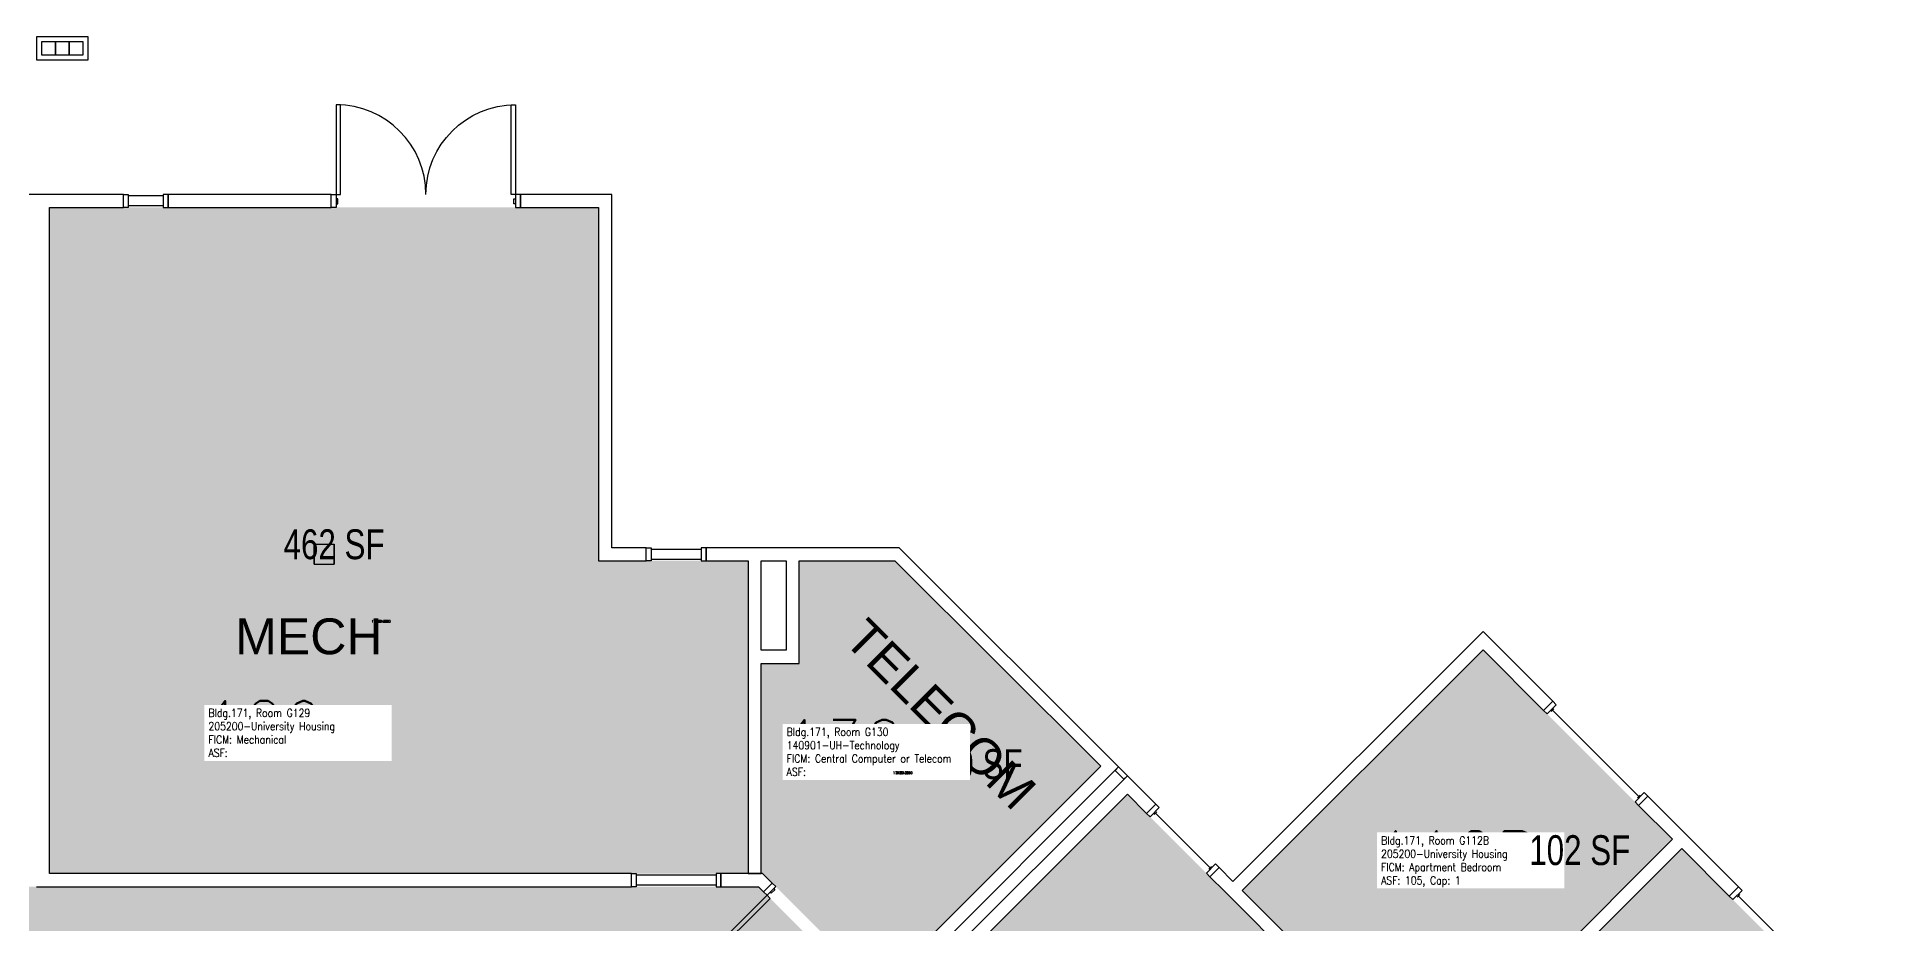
# Model space of a CAD drawing. Header units: inches. Extents: x 1063 to 4030, y -1482 to 1669.
# Drawn here: x 2032 to 2768, y 1312 to 1669 of the extents above; entities that cross this region are included whole.
import ezdxf
from ezdxf.enums import TextEntityAlignment as Align

# ---------------------------------------------------------------- set-up
doc = ezdxf.new("R2010")
doc.units = ezdxf.units.IN
doc.header["$LTSCALE"] = 192
doc.header["$MEASUREMENT"] = 0
for name, color, linetype in [('A-AREA-IDEN', 1, 'Continuous'), ('A-DOOR', 2, 'Continuous'), ('A-GLAZ', 1, 'Continuous'), ('A-IDEN-RNUM', 7, 'Continuous'), ('A-IDEN-SNUM', 4, 'Continuous'), ('A-IDEN-VNUM', 4, 'Continuous'), ('A-WALL', 5, 'Continuous'), ('AREA-TEXT', 3, 'Continuous'), ('Rooms-Category-Color', 7, 'Continuous'), ('Rooms-College-Color', 7, 'Continuous'), ('Rooms-Department-Color', 7, 'Continuous'), ('Rooms-Division-Color', 7, 'Continuous'), ('Rooms-Information', 7, 'Continuous')]:
    doc.layers.add(name, color=color, linetype=linetype)
doc.styles.add('AREA', font='arial.ttf', dxfattribs={"width": 0.75, "height": 12})
doc.styles.add('ROOMSNUMBER', font='txt.shx', dxfattribs={"height": 0.03})
doc.styles.add('ROOMVNUMBER', font='simplex.shx', dxfattribs={"width": 0.85})
doc.styles.get("Standard").update_dxf_attribs({"font": 'arial.ttf'})

msp = doc.modelspace()

# ---------------------------------------------------------------- hatches: boundary and pattern name
at = {"layer": 'Rooms-Category-Color', "true_color": 0xadadad}
for points in [[(2036.86, 1600.13), (2036.86, 1332.38), (2317.36, 1332.38), (2317.36, 1458.13), (2257.36, 1458.13), (2257.36, 1600.13)], [(2373.33, 1275.37), (2369.79, 1278.9), (2351.87, 1296.82), (2321.57, 1327.13), (2031.61, 1327.13), (1782.24, 1327.13), (1782.24, 1323.13), (1778.24, 1323.13), (1778.24, 1324.63), (1738.24, 1324.63), (1738.24, 1319.63), (1732.24, 1319.63), (1732.24, 1243.02), (1763.74, 1242.96), (1778.24, 1243.13), (1778.24, 1247.13), (1782.24, 1247.13), (1782.24, 1245.63), (1822.24, 1245.63), (1822.24, 1250.63), (1828.24, 1250.63), (1828.24, 1222.38), (1897.49, 1222.38), (1897.49, 1243.13), (2320.71, 1243.13), (2327.36, 1236.48), (2330.9, 1232.94)]]:
    msp.add_hatch(color=253, dxfattribs=at).paths.add_polyline_path(points)
at = {"layer": 'Rooms-Category-Color', "true_color": 0xe3c5e1}
msp.add_hatch(color=254, dxfattribs=at).paths.add_polyline_path([(2337.86, 1458.13), (2376.36, 1458.13), (2458.97, 1375.51), (2369.52, 1286.06), (2323.21, 1332.38), (2322.61, 1332.38), (2322.61, 1416.88), (2337.86, 1416.88)])
at = {"layer": 'Rooms-Category-Color', "true_color": 0x728ef3}
for points in [[(2688.62, 1346.16), (2612.51, 1422.26), (2515.82, 1325.56), (2591.94, 1249.46), (2688.31, 1345.84)], [(2380.77, 1275.35), (2469.68, 1364.28), (2553.65, 1280.31), (2464.73, 1191.39)], [(2692.33, 1342.44), (2768.43, 1266.34), (2671.75, 1169.64), (2595.63, 1245.75), (2692.03, 1342.12)]]:
    msp.add_hatch(color=171, dxfattribs=at).paths.add_polyline_path(points)
at = {"layer": 'Rooms-College-Color', "true_color": 0xadadad}
for points in [[(2036.86, 1600.13), (2036.86, 1332.38), (2317.36, 1332.38), (2317.36, 1458.13), (2257.36, 1458.13), (2257.36, 1600.13)], [(2337.86, 1458.13), (2376.36, 1458.13), (2458.97, 1375.51), (2369.52, 1286.06), (2323.21, 1332.38), (2322.61, 1332.38), (2322.61, 1416.88), (2337.86, 1416.88)], [(2688.62, 1346.16), (2612.51, 1422.26), (2515.82, 1325.56), (2591.94, 1249.46), (2688.31, 1345.84)], [(2380.77, 1275.35), (2469.68, 1364.28), (2553.65, 1280.31), (2464.73, 1191.39)], [(2692.33, 1342.44), (2768.43, 1266.34), (2671.75, 1169.64), (2595.63, 1245.75), (2692.03, 1342.12)], [(2373.33, 1275.37), (2369.79, 1278.9), (2351.87, 1296.82), (2321.57, 1327.13), (2031.61, 1327.13), (1782.24, 1327.13), (1782.24, 1323.13), (1778.24, 1323.13), (1778.24, 1324.63), (1738.24, 1324.63), (1738.24, 1319.63), (1732.24, 1319.63), (1732.24, 1243.02), (1763.74, 1242.96), (1778.24, 1243.13), (1778.24, 1247.13), (1782.24, 1247.13), (1782.24, 1245.63), (1822.24, 1245.63), (1822.24, 1250.63), (1828.24, 1250.63), (1828.24, 1222.38), (1897.49, 1222.38), (1897.49, 1243.13), (2320.71, 1243.13), (2327.36, 1236.48), (2330.9, 1232.94)]]:
    msp.add_hatch(color=253, dxfattribs=at).paths.add_polyline_path(points)
at = {"layer": 'Rooms-Department-Color', "true_color": 0xacacac}
for points in [[(2036.86, 1600.13), (2036.86, 1332.38), (2317.36, 1332.38), (2317.36, 1458.13), (2257.36, 1458.13), (2257.36, 1600.13)], [(2373.33, 1275.37), (2369.79, 1278.9), (2351.87, 1296.82), (2321.57, 1327.13), (2031.61, 1327.13), (1782.24, 1327.13), (1782.24, 1323.13), (1778.24, 1323.13), (1778.24, 1324.63), (1738.24, 1324.63), (1738.24, 1319.63), (1732.24, 1319.63), (1732.24, 1243.02), (1763.74, 1242.96), (1778.24, 1243.13), (1778.24, 1247.13), (1782.24, 1247.13), (1782.24, 1245.63), (1822.24, 1245.63), (1822.24, 1250.63), (1828.24, 1250.63), (1828.24, 1222.38), (1897.49, 1222.38), (1897.49, 1243.13), (2320.71, 1243.13), (2327.36, 1236.48), (2330.9, 1232.94)]]:
    msp.add_hatch(color=253, dxfattribs=at).paths.add_polyline_path(points)
at = {"layer": 'Rooms-Department-Color', "true_color": 0x604aed}
for points in [[(2337.86, 1458.13), (2376.36, 1458.13), (2458.97, 1375.51), (2369.52, 1286.06), (2323.21, 1332.38), (2322.61, 1332.38), (2322.61, 1416.88), (2337.86, 1416.88)], [(2688.62, 1346.16), (2612.51, 1422.26), (2515.82, 1325.56), (2591.94, 1249.46), (2688.31, 1345.84)], [(2380.77, 1275.35), (2469.68, 1364.28), (2553.65, 1280.31), (2464.73, 1191.39)], [(2692.33, 1342.44), (2768.43, 1266.34), (2671.75, 1169.64), (2595.63, 1245.75), (2692.03, 1342.12)]]:
    msp.add_hatch(color=173, dxfattribs=at).paths.add_polyline_path(points)
at = {"layer": 'Rooms-Division-Color', "true_color": 0xadadad}
for points in [[(2036.86, 1600.13), (2036.86, 1332.38), (2317.36, 1332.38), (2317.36, 1458.13), (2257.36, 1458.13), (2257.36, 1600.13)], [(2373.33, 1275.37), (2369.79, 1278.9), (2351.87, 1296.82), (2321.57, 1327.13), (2031.61, 1327.13), (1782.24, 1327.13), (1782.24, 1323.13), (1778.24, 1323.13), (1778.24, 1324.63), (1738.24, 1324.63), (1738.24, 1319.63), (1732.24, 1319.63), (1732.24, 1243.02), (1763.74, 1242.96), (1778.24, 1243.13), (1778.24, 1247.13), (1782.24, 1247.13), (1782.24, 1245.63), (1822.24, 1245.63), (1822.24, 1250.63), (1828.24, 1250.63), (1828.24, 1222.38), (1897.49, 1222.38), (1897.49, 1243.13), (2320.71, 1243.13), (2327.36, 1236.48), (2330.9, 1232.94)]]:
    msp.add_hatch(color=253, dxfattribs=at).paths.add_polyline_path(points)
at = {"layer": 'Rooms-Division-Color', "true_color": 0x604aed}
for points in [[(2337.86, 1458.13), (2376.36, 1458.13), (2458.97, 1375.51), (2369.52, 1286.06), (2323.21, 1332.38), (2322.61, 1332.38), (2322.61, 1416.88), (2337.86, 1416.88)], [(2688.62, 1346.16), (2612.51, 1422.26), (2515.82, 1325.56), (2591.94, 1249.46), (2688.31, 1345.84)], [(2380.77, 1275.35), (2469.68, 1364.28), (2553.65, 1280.31), (2464.73, 1191.39)], [(2692.33, 1342.44), (2768.43, 1266.34), (2671.75, 1169.64), (2595.63, 1245.75), (2692.03, 1342.12)]]:
    msp.add_hatch(color=173, dxfattribs=at).paths.add_polyline_path(points)

# ---------------------------------------------------------------- linework, layer by layer
at = {"layer": 'A-DOOR'}
for p, q in [((2153.74, 1641.38), (2151.99, 1641.38)), ((2151.99, 1641.38), (2151.99, 1605.38)), ((2153.74, 1605.38), (2153.74, 1641.38)), ((2222.24, 1605.38), (2222.24, 1641.38)), ((2222.24, 1641.38), (2223.99, 1641.38)), ((2223.99, 1641.38), (2223.99, 1605.38)), ((2149.99, 1600.13), (2149.99, 1605.38)), ((2149.99, 1605.38), (2151.99, 1605.38)), ((2151.99, 1600.13), (2149.99, 1600.13)), ((2151.99, 1605.38), (2153.74, 1605.38)), ((2151.99, 1605.38), (2151.99, 1600.13)), ((2152.61, 1603.63), (2151.99, 1603.63)), ((2151.99, 1603.63), (2151.99, 1601.63)), ((2151.99, 1601.63), (2152.61, 1601.63)), ((2152.61, 1601.63), (2152.61, 1603.63)), ((2223.99, 1605.38), (2222.24, 1605.38)), ((2223.36, 1601.63), (2223.36, 1603.63)), ((2223.36, 1603.63), (2223.99, 1603.63)), ((2223.99, 1601.63), (2223.36, 1601.63)), ((2225.99, 1605.38), (2223.99, 1605.38)), ((2223.99, 1605.38), (2223.99, 1600.13)), ((2223.99, 1603.63), (2223.99, 1601.63)), ((2223.99, 1600.13), (2225.99, 1600.13)), ((2225.99, 1600.13), (2225.99, 1605.38)), ((2466.13, 1375.25), (2464.72, 1373.83)), ((2464.72, 1373.83), (2468.25, 1370.3)), ((2469.67, 1371.71), (2466.13, 1375.25)), ((2466.13, 1375.25), (2466.13, 1375.25)), ((2468.25, 1370.3), (2469.67, 1371.71)), ((2327.03, 1328.55), (2323.59, 1325.1)), ((2325, 1323.69), (2328.45, 1327.14)), ((2326.24, 1324.93), (2327.65, 1326.34)), ((2328.45, 1327.14), (2327.03, 1328.55)), ((2327.65, 1326.34), (2328.1, 1325.9)), ((2299.55, 1298.23), (2325, 1323.69)), ((2326.24, 1322.45), (2300.78, 1297)), ((2323.59, 1325.1), (2325, 1323.69)), ((2325, 1323.69), (2326.24, 1322.45)), ((2326.68, 1324.49), (2326.24, 1324.93)), ((2328.1, 1325.9), (2326.68, 1324.49))]:
    msp.add_line(p, q, dxfattribs=at)
msp.add_arc((2151.99, 1605.38), 36, 0, 90, dxfattribs=at)
at = {"layer": 'A-DOOR', "extrusion": (0, 0, -1)}
msp.add_arc((-2223.99, 1605.38), 36, 0, 90, dxfattribs=at)
at = {"layer": 'A-GLAZ'}
for p, q in [((2066.49, 1600.13), (2066.49, 1605.38)), ((2066.49, 1605.38), (2068.49, 1605.38)), ((2068.49, 1600.13), (2066.49, 1600.13)), ((2068.49, 1605.38), (2068.49, 1600.13)), ((2082.49, 1604.75), (2068.49, 1604.75)), ((2082.49, 1600.75), (2068.49, 1600.75)), ((2084.49, 1605.38), (2082.49, 1605.38)), ((2082.49, 1605.38), (2082.49, 1600.13)), ((2082.49, 1600.13), (2084.49, 1600.13)), ((2084.49, 1600.13), (2084.49, 1605.38)), ((2276.49, 1458.13), (2276.49, 1463.38)), ((2276.49, 1463.38), (2278.49, 1463.38)), ((2278.49, 1463.38), (2278.49, 1458.13)), ((2278.49, 1462.75), (2298.49, 1462.75)), ((2278.49, 1458.75), (2298.49, 1458.75)), ((2300.49, 1463.38), (2298.49, 1463.38)), ((2298.49, 1463.38), (2298.49, 1458.13)), ((2300.49, 1458.13), (2300.49, 1463.38)), ((2278.49, 1458.13), (2276.49, 1458.13)), ((2298.49, 1458.13), (2300.49, 1458.13)), ((2639.89, 1397.54), (2640.95, 1398.6)), ((2675.06, 1363.42), (2640.42, 1398.07)), ((2674.53, 1362.89), (2675.6, 1363.95)), ((2480.46, 1356.15), (2481.52, 1357.21)), ((2502.91, 1334.76), (2480.99, 1356.68)), ((2502.38, 1334.23), (2503.44, 1335.29)), ((2270.49, 1327.13), (2270.49, 1332.38)), ((2270.49, 1332.38), (2272.49, 1332.38)), ((2272.49, 1327.13), (2270.49, 1327.13)), ((2272.49, 1332.38), (2272.49, 1327.13)), ((2304.49, 1331.75), (2272.49, 1331.75)), ((2304.49, 1327.75), (2272.49, 1327.75)), ((2306.49, 1332.38), (2304.49, 1332.38)), ((2304.49, 1332.38), (2304.49, 1327.13)), ((2304.49, 1327.13), (2306.49, 1327.13)), ((2306.49, 1327.13), (2306.49, 1332.38)), ((2714.5, 1322.92), (2715.57, 1323.98)), ((2749.68, 1288.8), (2715.03, 1323.45))]:
    msp.add_line(p, q, dxfattribs=at)
for points in [[(2641.92, 1400.28), (2640.51, 1401.69), (2636.79, 1397.98), (2638.21, 1396.57)], [(2677.27, 1364.92), (2678.69, 1363.51), (2674.98, 1359.8), (2673.56, 1361.21)], [(2482.49, 1358.89), (2481.08, 1360.3), (2477.36, 1356.59), (2478.78, 1355.18)], [(2505.12, 1336.26), (2506.53, 1334.85), (2502.82, 1331.13), (2501.4, 1332.55)], [(2716.54, 1325.66), (2715.12, 1327.07), (2711.41, 1323.36), (2712.83, 1321.95)]]:
    msp.add_lwpolyline(points, close=True, dxfattribs=at)
at = {"layer": 'A-WALL'}
for p, q in [((2031.77, 1668.75), (2052.27, 1668.75)), ((2031.77, 1659.25), (2031.77, 1668.75)), ((2033.77, 1666.75), (2039.27, 1666.75)), ((2033.77, 1661.25), (2033.77, 1666.75)), ((2039.27, 1666.75), (2044.77, 1666.75)), ((2039.27, 1661.25), (2039.27, 1666.75)), ((2039.27, 1666.75), (2039.27, 1661.25)), ((2044.77, 1666.75), (2044.77, 1661.25)), ((2044.77, 1666.75), (2050.27, 1666.75)), ((2044.77, 1661.25), (2044.77, 1666.75)), ((2050.27, 1666.75), (2050.27, 1661.25)), ((2052.27, 1668.75), (2052.27, 1659.25)), ((2052.27, 1659.25), (2031.77, 1659.25)), ((2039.27, 1661.25), (2033.77, 1661.25)), ((2044.77, 1661.25), (2039.27, 1661.25)), ((2050.27, 1661.25), (2044.77, 1661.25)), ((2038.36, 1605.38), (2023.02, 1605.38)), ((2036.86, 1600.13), (2038.36, 1600.13)), ((2036.86, 1332.38), (2036.86, 1600.13)), ((2066.49, 1605.38), (2038.36, 1605.38)), ((2038.36, 1600.13), (2066.49, 1600.13)), ((2066.49, 1600.13), (2066.49, 1605.38)), ((2149.99, 1605.38), (2084.49, 1605.38)), ((2084.49, 1605.38), (2084.49, 1600.13)), ((2084.49, 1600.13), (2149.99, 1600.13)), ((2149.99, 1600.13), (2149.99, 1605.38)), ((2262.61, 1605.38), (2225.99, 1605.38)), ((2225.99, 1605.38), (2225.99, 1600.13)), ((2225.99, 1600.13), (2257.36, 1600.13)), ((2257.36, 1600.13), (2257.36, 1458.13)), ((2262.61, 1463.38), (2262.61, 1605.38)), ((2143.11, 1464.75), (2143.11, 1456.75)), ((2143.11, 1456.75), (2143.11, 1464.75)), ((2143.11, 1464.75), (2151.11, 1464.75)), ((2151.11, 1456.75), (2151.11, 1464.75)), ((2151.11, 1464.75), (2151.11, 1456.75)), ((2276.49, 1463.38), (2262.61, 1463.38)), ((2276.49, 1458.13), (2276.49, 1463.38)), ((2378, 1463.38), (2300.49, 1463.38)), ((2300.49, 1463.38), (2300.49, 1458.13)), ((2466.13, 1375.25), (2378, 1463.38)), ((2143.11, 1456.75), (2151.11, 1456.75)), ((2257.36, 1458.13), (2276.49, 1458.13)), ((2300.49, 1458.13), (2317.36, 1458.13)), ((2317.36, 1458.13), (2317.36, 1332.38)), ((2322.61, 1458.13), (2332.61, 1458.13)), ((2322.61, 1422.13), (2322.61, 1458.13)), ((2332.61, 1458.13), (2332.61, 1422.13)), ((2337.86, 1458.13), (2376.36, 1458.13)), ((2337.86, 1416.88), (2337.86, 1458.13)), ((2376.36, 1458.13), (2458.97, 1375.51)), ((2612.5, 1429.69), (2512.1, 1329.28)), ((2640.51, 1401.69), (2612.5, 1429.69)), ((2332.61, 1422.13), (2322.61, 1422.13)), ((2515.81, 1325.57), (2612.5, 1422.27)), ((2612.5, 1422.27), (2636.79, 1397.98)), ((2322.61, 1332.38), (2322.61, 1416.88)), ((2322.61, 1416.88), (2337.86, 1416.88)), ((2636.79, 1397.98), (2640.51, 1401.69)), ((2458.97, 1375.51), (2369.52, 1286.06)), ((2369.79, 1278.9), (2466.13, 1375.25)), ((2469.67, 1371.71), (2373.33, 1275.37)), ((2481.08, 1360.3), (2469.67, 1371.71)), ((2380.75, 1275.37), (2469.67, 1364.29)), ((2469.67, 1364.29), (2477.36, 1356.59)), ((2678.69, 1363.51), (2674.98, 1359.8)), ((2715.12, 1327.07), (2678.69, 1363.51)), ((2477.36, 1356.59), (2481.08, 1360.3)), ((2674.98, 1359.8), (2688.61, 1346.17)), ((2688.61, 1346.17), (2591.91, 1249.47)), ((2595.62, 1245.76), (2692.32, 1342.45)), ((2692.32, 1342.45), (2711.41, 1323.36)), ((2506.53, 1334.85), (2502.82, 1331.13)), ((2512.1, 1329.28), (2506.53, 1334.85)), ((2031.61, 1327.13), (2270.49, 1327.13)), ((2270.49, 1332.38), (2036.86, 1332.38)), ((2270.49, 1327.13), (2270.49, 1332.38)), ((2323.21, 1332.38), (2306.49, 1332.38)), ((2306.49, 1332.38), (2306.49, 1327.13)), ((2306.49, 1327.13), (2321.57, 1327.13)), ((2317.36, 1332.38), (2322.61, 1332.38)), ((2321.57, 1327.13), (2323.59, 1325.1)), ((2327.03, 1328.55), (2323.21, 1332.38)), ((2323.59, 1325.1), (2327.03, 1328.55)), ((2502.82, 1331.13), (2508.82, 1325.13)), ((2711.41, 1323.36), (2715.12, 1327.07)), ((2508.82, 1325.13), (2553.64, 1280.32)), ((2562.48, 1278.9), (2515.81, 1325.57))]:
    msp.add_line(p, q, dxfattribs=at)

# ---------------------------------------------------------------- texts
at = {"layer": 'A-AREA-IDEN'}
msp.add_text('MECH', height=14.4, dxfattribs=at).set_placement((2140.98, 1420.55), align=Align.CENTER)
msp.add_text('TELECOM', height=14.4, rotation=315, dxfattribs=at).set_placement((2389.59, 1391.41), align=Align.CENTER)
at = {"layer": 'A-IDEN-RNUM', "style": 'ROOMSNUMBER', "width": 0.85}
for s, p in [('0129-00', (2169.98, 1433.8)), ('0130-00', (2379.49, 1372.89)), ('0112-B0', (2599.52, 1330.76))]:
    msp.add_text(s, height=1, dxfattribs=at).set_placement(p, align=Align.MIDDLE_CENTER)
at = {"layer": 'A-IDEN-SNUM', "style": 'ROOMSNUMBER', "width": 0.85}
for s, p in [('1710G12900', (2169.98, 1433.8)), ('1710G13000', (2379.49, 1372.89)), ('1710G112B0', (2599.52, 1330.76))]:
    msp.add_text(s, height=1, dxfattribs=at).set_placement(p, align=Align.MIDDLE_CENTER)
at = {"layer": 'A-IDEN-VNUM', "style": 'ROOMVNUMBER', "width": 0.85}
for s, p in [('129', (2122.98, 1390.55)), ('130', (2355.65, 1382.92)), ('112B', (2601.63, 1338.2))]:
    msp.add_text(s, height=22.5, dxfattribs=at).set_placement(p, align=Align.MIDDLE_CENTER)
at = {"layer": 'AREA-TEXT', "style": 'AREA', "width": 0.75}
for s, p in [('462 SF', (2151.11, 1464.75)), ('99 SF', (2410.84, 1376.39)), ('102 SF', (2651.35, 1341.82))]:
    msp.add_text(s, height=12, dxfattribs=at).set_placement(p, align=Align.MIDDLE_CENTER)

# ---------------------------------------------------------------- next in the draw order: texts
at = {"layer": 'Rooms-Information', "char_height": 3.2143, "width": 72, "attachment_point": 7, "style": 'ROOMVNUMBER', "bg_fill": 3, "box_fill_scale": 1.5, "bg_fill_color": 256, "bg_fill_true_color": 13158600, "bg_fill_transparency": 0}
for s, insert in [('Bldg.171, Room G129^M^J205200-University Housing^M^JFICM: Mechanical^M^JASF: ', (2100.67, 1379.3)), ('Bldg.171, Room G130^M^J140901-UH-Technology^M^JFICM: Central Computer or Telecom^M^JASF: ', (2332.88, 1371.67)), ('Bldg.171, Room G112B^M^J205200-University Housing^M^JFICM: Apartment Bedroom^M^JASF: 105, Cap: 1', (2571.57, 1326.95))]:
    msp.add_mtext(s, dxfattribs=dict(at, insert=insert))

doc.saveas('drawing.dxf')
